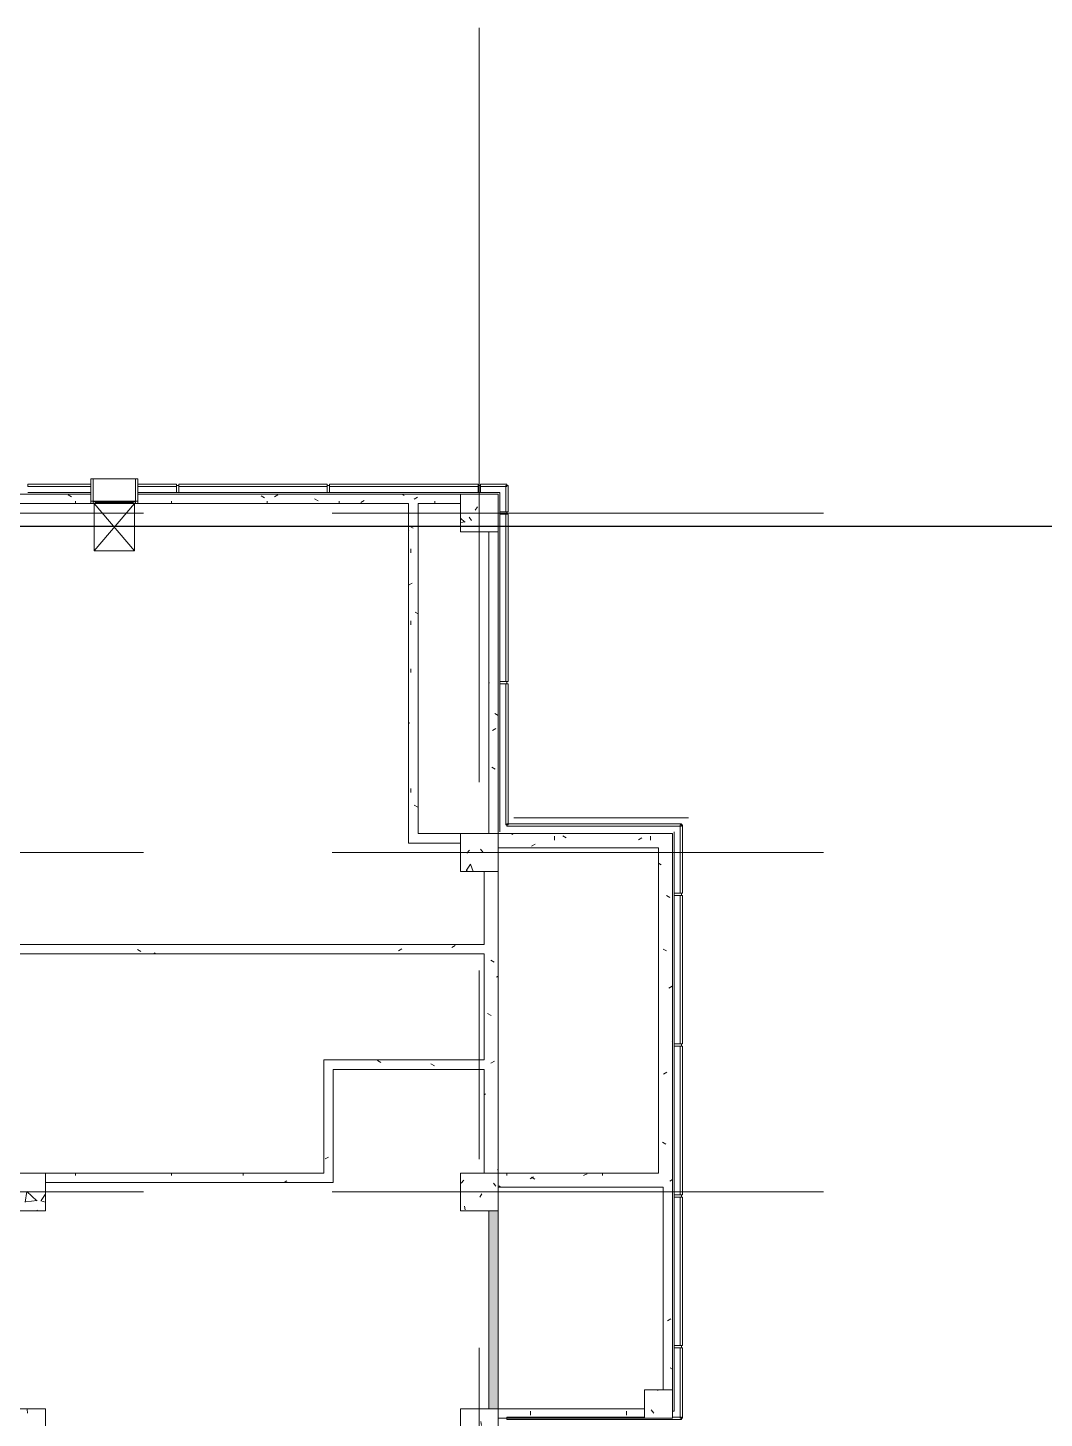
# Model space of a CAD drawing. Extents: x -15449 to 527173, y -170839 to 146543.
# Drawn here: x 215569 to 237124, y -41250 to -11757 of the extents above; entities that cross this region are included whole.
import ezdxf

# ---------------------------------------------------------------- set-up
doc = ezdxf.new("R2010")
doc.units = 0
doc.header["$LTSCALE"] = 8
for name, pattern in [('Access Line', [382.3, 250, -132.3]), ('Centre', [7937.5, 1587.5, -1190.625, 3968.75, -1190.625]), ('IDA - Grid Line', [3500, 2000, -500, 500, -500])]:
    doc.linetypes.add(name, pattern=pattern)
doc.layers.add('1', color=1, linetype='CONTINUOUS')
for name, color, linetype, lineweight in [('A-_ANOTGRID_E', 7, 'CONTINUOUS', 9), ('A-_CLAD----_E', 7, 'CONTINUOUS', 9), ('A-_CLAD----_E1', 7, 'CONTINUOUS', 9), ('A-_WALL----_E', 7, 'CONTINUOUS', 9), ('A-_WALL----_H', 7, 'CONTINUOUS', 9), ('A-_WIND----_E', 7, 'CONTINUOUS', 9), ('A-COLN----_E', 7, 'CONTINUOUS', 9), ('A-COLN----_E1', 7, 'CONTINUOUS', 9)]:
    doc.layers.add(name, color=color, linetype=linetype, lineweight=lineweight)
pattern_1 = [(270, (-100412.25, 810307.36), (508, -2032), [83.82, -1440.18, 83.82, -1440.18, -8128]), (270, (-100412.25, 810307.36), (508, -2032), [-3048, 83.82, -2964.18, 83.82, -1440.18, -3556]), (270, (-100412.25, 810307.36), (508, -2032), [-7620, 83.82, -932.18, 83.82, -2456.18]), (30, (-100158.25, 809545.36), (1505.76362, 1455.9409), [83.82, -1440.18, 83.82, -1440.18, -8128]), (30, (-100158.25, 809545.36), (1505.76362, 1455.9409), [-3048, 83.82, -2964.18, 83.82, -1440.18, -3556]), (30, (-100158.25, 809545.36), (1505.76362, 1455.9409), [-7620, 83.82, -932.18, 83.82, -2456.18]), (150, (-99142.25, 809291.36), (-2013.76362, 576.0591), [83.82, -1440.18, 83.82, -1440.18, -8128]), (150, (-99142.25, 809291.36), (-2013.76362, 576.0591), [-3048, 83.82, -2964.18, 83.82, -1440.18, -3556]), (150, (-99142.25, 809291.36), (-2013.76362, 576.0591), [-7620, 83.82, -932.18, 83.82, -2456.18])]

# ---------------------------------------------------------------- blocks, each defined once
blk = doc.blocks.new('IDA - Rectangle Column - 800W X 800D-V16-PH1 LEVEL 3 - PROBE')
at = {"layer": 'A-COLN----_E1', "true_color": 0xaaaaaa}
h = blk.add_hatch(dxfattribs=at)
h.set_pattern_fill('FP_18', color=253, style=0, pattern_type=2)
h.set_pattern_definition([(320, (-325556.1, 851757.2), (-159.3907, -1821.8403), [190.5, -2095.5]), (265, (-325556.1, 851757.2), (1910.5674, 352.428), [152.4, -1676.4]), (10.451, (-325569.4, 851605.4), (1751.166, -1469.4262), [161.9, -1780.901]), (316.184, (-325048.1, 851757.2), (-420.428, -2710.791), [285.75, -3143.25]), (6.636, (-325083.2, 851531.3), (2474.276, -2374.0256), [242.85, -2671.351]), (261.184, (-325048, 851757.2), (2474.2525, -2374.05), [228.6, -2514.6]), (291, (-325175.1, 851503.2), (-1022.6516, -1516.1442), [190.5, -2095.5]), (236, (-325175.1, 851503.2), (1841.8805, -618.021), [152.4, -1676.4]), (341.451, (-325260.3, 851376.8), (819.2124, -2134.1713), [161.9, -1780.901]), (307.5, (-325556.1, 851757.2), (845.5504, -30.88603), [83.82, -1572.26, 83.82, -3300.73]), (307.5, (-325556.1, 851757.2), (845.5504, -30.88603), [-1739.9, -1617.98, 83.82, -1598.93]), (277.5, (-325556.1, 851757.2), (1001.80575, -668.1966), [83.82, -886.46, 83.82, -2175.51]), (277.5, (-325556.1, 851757.2), (1001.80575, -668.1966), [-1054.1, -1534.16, 83.82, -557.53]), (237.5, (-325556.1, 852323.6), (-57.2896, -1355.9093), [83.82, -551.18, 83.82, -4526.28]), (237.5, (-325556.1, 852323.6), (-57.2896, -1355.9093), [-718.82, -1897.38, 83.82, -2545.08]), (227.5, (-325556.1, 852577.6), (254.2664, -1481.2932), [83.82, -741.68, 83.82, -3098.8]), (227.5, (-325556.1, 852577.6), (254.2664, -1481.2932), [-909.32, -1231.9, 83.82, -1783.08])])
h.paths.add_polyline_path([(-400, -400), (400, -400), (400, 400), (-400, 400)])
at = {"layer": 'A-COLN----_E', "color": 253, "true_color": 0xaaaaaa}
for p, q in [((400, 400), (-400, 400)), ((-400, 400), (-400, -400)), ((400, -400), (400, 400)), ((-400, -400), (400, -400))]:
    blk.add_line(p, q, dxfattribs=at)
blk = doc.blocks.new('IDA - Rectangle Column - 800W X 800D-V17-PH1 LEVEL 3 - PROBE')
at = {"layer": 'A-COLN----_E1', "true_color": 0xaaaaaa}
h = blk.add_hatch(dxfattribs=at)
h.set_pattern_fill('FP_19', color=253, style=0, pattern_type=2)
h.set_pattern_definition([(320, (-325556.1, 846757.2), (-159.3907, -1821.8403), [190.5, -2095.5]), (265, (-325556.1, 846757.2), (1910.5674, 352.428), [152.4, -1676.4]), (10.451, (-325569.4, 846605.4), (1751.166, -1469.4262), [161.9, -1780.901]), (316.184, (-325048.1, 846757.2), (-420.428, -2710.791), [285.75, -3143.25]), (6.636, (-325083.2, 846531.3), (2474.276, -2374.0256), [242.85, -2671.351]), (261.184, (-325048, 846757.2), (2474.2525, -2374.05), [228.6, -2514.6]), (291, (-325175.1, 846503.2), (-1022.6516, -1516.1442), [190.5, -2095.5]), (236, (-325175.1, 846503.2), (1841.8805, -618.021), [152.4, -1676.4]), (341.451, (-325260.3, 846376.8), (819.2124, -2134.1713), [161.9, -1780.901]), (307.5, (-325556.1, 846757.2), (845.5504, -30.88603), [83.82, -1572.26, 83.82, -3300.73]), (307.5, (-325556.1, 846757.2), (845.5504, -30.88603), [-1739.9, -1617.98, 83.82, -1598.93]), (277.5, (-325556.1, 846757.2), (1001.80575, -668.1966), [83.82, -886.46, 83.82, -2175.51]), (277.5, (-325556.1, 846757.2), (1001.80575, -668.1966), [-1054.1, -1534.16, 83.82, -557.53]), (237.5, (-325556.1, 847323.6), (-57.2896, -1355.9093), [83.82, -551.18, 83.82, -4526.28]), (237.5, (-325556.1, 847323.6), (-57.2896, -1355.9093), [-718.82, -1897.38, 83.82, -2545.08]), (227.5, (-325556.1, 847577.6), (254.2664, -1481.2932), [83.82, -741.68, 83.82, -3098.8]), (227.5, (-325556.1, 847577.6), (254.2664, -1481.2932), [-909.32, -1231.9, 83.82, -1783.08])])
h.paths.add_polyline_path([(-400, 400), (-400, -400), (400, -400), (400, 400)])
at = {"layer": 'A-COLN----_E', "color": 253, "true_color": 0xaaaaaa}
for p, q in [((400, 400), (-400, 400)), ((-400, 400), (-400, -400)), ((400, -400), (400, 400)), ((-400, -400), (400, -400))]:
    blk.add_line(p, q, dxfattribs=at)
blk = doc.blocks.new('IDA - Rectangle Column - 800W X 800D-V18-PH1 LEVEL 3 - PROBE')
at = {"layer": 'A-COLN----_E1', "true_color": 0xaaaaaa}
h = blk.add_hatch(dxfattribs=at)
h.set_pattern_fill('FP_20', color=253, style=0, pattern_type=2)
h.set_pattern_definition([(320, (-325556.1, 839557.2), (-159.3907, -1821.8403), [190.5, -2095.5]), (265, (-325556.1, 839557.2), (1910.5674, 352.428), [152.4, -1676.4]), (10.451, (-325569.4, 839405.4), (1751.166, -1469.4262), [161.9, -1780.901]), (316.184, (-325048.1, 839557.2), (-420.428, -2710.791), [285.75, -3143.25]), (6.636, (-325083.2, 839331.3), (2474.276, -2374.0256), [242.85, -2671.351]), (261.184, (-325048, 839557.2), (2474.2525, -2374.05), [228.6, -2514.6]), (291, (-325175.1, 839303.2), (-1022.6516, -1516.1442), [190.5, -2095.5]), (236, (-325175.1, 839303.2), (1841.8805, -618.021), [152.4, -1676.4]), (341.451, (-325260.3, 839176.8), (819.2124, -2134.1713), [161.9, -1780.901]), (307.5, (-325556.1, 839557.2), (845.5504, -30.88603), [83.82, -1572.26, 83.82, -3300.73]), (307.5, (-325556.1, 839557.2), (845.5504, -30.88603), [-1739.9, -1617.98, 83.82, -1598.93]), (277.5, (-325556.1, 839557.2), (1001.80575, -668.1966), [83.82, -886.46, 83.82, -2175.51]), (277.5, (-325556.1, 839557.2), (1001.80575, -668.1966), [-1054.1, -1534.16, 83.82, -557.53]), (237.5, (-325556.1, 840123.6), (-57.2896, -1355.9093), [83.82, -551.18, 83.82, -4526.28]), (237.5, (-325556.1, 840123.6), (-57.2896, -1355.9093), [-718.82, -1897.38, 83.82, -2545.08]), (227.5, (-325556.1, 840377.6), (254.2664, -1481.2932), [83.82, -741.68, 83.82, -3098.8]), (227.5, (-325556.1, 840377.6), (254.2664, -1481.2932), [-909.32, -1231.9, 83.82, -1783.08])])
h.paths.add_polyline_path([(-400, -400), (400, -400), (400, 400), (-400, 400)])
at = {"layer": 'A-COLN----_E', "color": 253, "true_color": 0xaaaaaa}
for p, q in [((400, 400), (-400, 400)), ((-400, 400), (-400, -400)), ((400, -400), (400, 400)), ((-400, -400), (400, -400))]:
    blk.add_line(p, q, dxfattribs=at)
blk = doc.blocks.new('IDA - Rectangle Column - 800W X 800D-V19-PH1 LEVEL 3 - PROBE')
at = {"layer": 'A-COLN----_E1', "true_color": 0xaaaaaa}
h = blk.add_hatch(dxfattribs=at)
h.set_pattern_fill('FP_21', color=253, style=0, pattern_type=2)
h.set_pattern_definition([(320, (-325556.1, 832357.2), (-159.3907, -1821.8403), [190.5, -2095.5]), (265, (-325556.1, 832357.2), (1910.5674, 352.428), [152.4, -1676.4]), (10.451, (-325569.4, 832205.4), (1751.166, -1469.4262), [161.9, -1780.901]), (316.184, (-325048.1, 832357.2), (-420.428, -2710.791), [285.75, -3143.25]), (6.636, (-325083.2, 832131.3), (2474.276, -2374.0256), [242.85, -2671.351]), (261.184, (-325048, 832357.2), (2474.2525, -2374.05), [228.6, -2514.6]), (291, (-325175.1, 832103.2), (-1022.6516, -1516.1442), [190.5, -2095.5]), (236, (-325175.1, 832103.2), (1841.8805, -618.021), [152.4, -1676.4]), (341.451, (-325260.3, 831976.8), (819.2124, -2134.1713), [161.9, -1780.901]), (307.5, (-325556.1, 832357.2), (845.5504, -30.88603), [83.82, -1572.26, 83.82, -3300.73]), (307.5, (-325556.1, 832357.2), (845.5504, -30.88603), [-1739.9, -1617.98, 83.82, -1598.93]), (277.5, (-325556.1, 832357.2), (1001.80575, -668.1966), [83.82, -886.46, 83.82, -2175.51]), (277.5, (-325556.1, 832357.2), (1001.80575, -668.1966), [-1054.1, -1534.16, 83.82, -557.53]), (237.5, (-325556.1, 832923.6), (-57.2896, -1355.9093), [83.82, -551.18, 83.82, -4526.28]), (237.5, (-325556.1, 832923.6), (-57.2896, -1355.9093), [-718.82, -1897.38, 83.82, -2545.08]), (227.5, (-325556.1, 833177.6), (254.2664, -1481.2932), [83.82, -741.68, 83.82, -3098.8]), (227.5, (-325556.1, 833177.6), (254.2664, -1481.2932), [-909.32, -1231.9, 83.82, -1783.08])])
h.paths.add_polyline_path([(-400, -400), (400, -400), (400, 400), (-400, 400)])
at = {"layer": 'A-COLN----_E', "color": 253, "true_color": 0xaaaaaa}
for p, q in [((400, 400), (-400, 400)), ((-400, 400), (-400, -400)), ((400, -400), (400, 400)), ((-400, -400), (400, -400))]:
    blk.add_line(p, q, dxfattribs=at)
blk = doc.blocks.new('IDA - Rectangle Column - 800W X 800D-V22-PH1 LEVEL 3 - PROBE')
at = {"layer": 'A-COLN----_E1', "true_color": 0xaaaaaa}
h = blk.add_hatch(dxfattribs=at)
h.set_pattern_fill('FP_24', color=253, style=0, pattern_type=2)
h.set_pattern_definition([(320, (-315956.1, 846757.2), (-159.3907, -1821.8403), [190.5, -2095.5]), (265, (-315956.1, 846757.2), (1910.5674, 352.428), [152.4, -1676.4]), (10.451, (-315969.4, 846605.4), (1751.166, -1469.4262), [161.9, -1780.901]), (316.184, (-315448.1, 846757.2), (-420.428, -2710.791), [285.75, -3143.25]), (6.636, (-315483.2, 846531.3), (2474.276, -2374.0256), [242.85, -2671.351]), (261.184, (-315448, 846757.2), (2474.2525, -2374.05), [228.6, -2514.6]), (291, (-315575.1, 846503.2), (-1022.6516, -1516.1442), [190.5, -2095.5]), (236, (-315575.1, 846503.2), (1841.8805, -618.021), [152.4, -1676.4]), (341.451, (-315660.3, 846376.8), (819.2124, -2134.1713), [161.9, -1780.901]), (307.5, (-315956.1, 846757.2), (845.5504, -30.88603), [83.82, -1572.26, 83.82, -3300.73]), (307.5, (-315956.1, 846757.2), (845.5504, -30.88603), [-1739.9, -1617.98, 83.82, -1598.93]), (277.5, (-315956.1, 846757.2), (1001.80575, -668.1966), [83.82, -886.46, 83.82, -2175.51]), (277.5, (-315956.1, 846757.2), (1001.80575, -668.1966), [-1054.1, -1534.16, 83.82, -557.53]), (237.5, (-315956.1, 847323.6), (-57.2896, -1355.9093), [83.82, -551.18, 83.82, -4526.28]), (237.5, (-315956.1, 847323.6), (-57.2896, -1355.9093), [-718.82, -1897.38, 83.82, -2545.08]), (227.5, (-315956.1, 847577.6), (254.2664, -1481.2932), [83.82, -741.68, 83.82, -3098.8]), (227.5, (-315956.1, 847577.6), (254.2664, -1481.2932), [-909.32, -1231.9, 83.82, -1783.08])])
h.paths.add_polyline_path([(-400, -400), (400, -400), (400, 400), (-400, 400), (-400, 262)])
at = {"layer": 'A-COLN----_E', "color": 253, "true_color": 0xaaaaaa}
for p, q in [((400, 400), (-400, 400)), ((-400, 400), (-400, -400)), ((400, -400), (400, 400)), ((-400, -400), (400, -400))]:
    blk.add_line(p, q, dxfattribs=at)
blk = doc.blocks.new('IDA - Rectangle Column - 800W X 800D-V23-PH1 LEVEL 3 - PROBE')
at = {"layer": 'A-COLN----_E1', "true_color": 0xaaaaaa}
h = blk.add_hatch(dxfattribs=at)
h.set_pattern_fill('FP_25', color=253, style=0, pattern_type=2)
h.set_pattern_definition([(320, (-315956.1, 851757.2), (-159.3907, -1821.8403), [190.5, -2095.5]), (265, (-315956.1, 851757.2), (1910.5674, 352.428), [152.4, -1676.4]), (10.451, (-315969.4, 851605.4), (1751.166, -1469.4262), [161.9, -1780.901]), (316.184, (-315448.1, 851757.2), (-420.428, -2710.791), [285.75, -3143.25]), (6.636, (-315483.2, 851531.3), (2474.276, -2374.0256), [242.85, -2671.351]), (261.184, (-315448, 851757.2), (2474.2525, -2374.05), [228.6, -2514.6]), (291, (-315575.1, 851503.2), (-1022.6516, -1516.1442), [190.5, -2095.5]), (236, (-315575.1, 851503.2), (1841.8805, -618.021), [152.4, -1676.4]), (341.451, (-315660.3, 851376.8), (819.2124, -2134.1713), [161.9, -1780.901]), (307.5, (-315956.1, 851757.2), (845.5504, -30.88603), [83.82, -1572.26, 83.82, -3300.73]), (307.5, (-315956.1, 851757.2), (845.5504, -30.88603), [-1739.9, -1617.98, 83.82, -1598.93]), (277.5, (-315956.1, 851757.2), (1001.80575, -668.1966), [83.82, -886.46, 83.82, -2175.51]), (277.5, (-315956.1, 851757.2), (1001.80575, -668.1966), [-1054.1, -1534.16, 83.82, -557.53]), (237.5, (-315956.1, 852323.6), (-57.2896, -1355.9093), [83.82, -551.18, 83.82, -4526.28]), (237.5, (-315956.1, 852323.6), (-57.2896, -1355.9093), [-718.82, -1897.38, 83.82, -2545.08]), (227.5, (-315956.1, 852577.6), (254.2664, -1481.2932), [83.82, -741.68, 83.82, -3098.8]), (227.5, (-315956.1, 852577.6), (254.2664, -1481.2932), [-909.32, -1231.9, 83.82, -1783.08])])
h.paths.add_polyline_path([(-400, -400), (400, -400), (400, 400), (-400, 400)])
at = {"layer": 'A-COLN----_E', "color": 253, "true_color": 0xaaaaaa}
for p, q in [((400, 400), (-400, 400)), ((-400, 400), (-400, -400)), ((400, -400), (400, 400)), ((-400, -400), (400, -400))]:
    blk.add_line(p, q, dxfattribs=at)
blk = doc.blocks.new('IDA - Rectangle Column - 600W X 600D-9805182-PH1 LEVEL 3 - PROBE')
at = {"layer": 'A-COLN----_E1', "true_color": 0xaaaaaa}
h = blk.add_hatch(dxfattribs=at)
h.set_pattern_fill('FP_56', color=253, style=0, pattern_type=2)
h.set_pattern_definition([(320, (-329356.1, 851257.2), (-159.3907, -1821.8403), [190.5, -2095.5]), (265, (-329356.1, 851257.2), (1910.5674, 352.428), [152.4, -1676.4]), (10.451, (-329369.4, 851105.4), (1751.166, -1469.4262), [161.9, -1780.901]), (316.184, (-328848.1, 851257.2), (-420.428, -2710.791), [285.75, -3143.25]), (6.636, (-328883.2, 851031.3), (2474.276, -2374.0256), [242.85, -2671.351]), (261.184, (-328848, 851257.2), (2474.2525, -2374.05), [228.6, -2514.6]), (291, (-328975.1, 851003.2), (-1022.6516, -1516.1442), [190.5, -2095.5]), (236, (-328975.1, 851003.2), (1841.8805, -618.021), [152.4, -1676.4]), (341.451, (-329060.3, 850876.8), (819.2124, -2134.1713), [161.9, -1780.901]), (307.5, (-329356.1, 851257.2), (845.5504, -30.88603), [83.82, -1572.26, 83.82, -3300.73]), (307.5, (-329356.1, 851257.2), (845.5504, -30.88603), [-1739.9, -1617.98, 83.82, -1598.93]), (277.5, (-329356.1, 851257.2), (1001.80575, -668.1966), [83.82, -886.46, 83.82, -2175.51]), (277.5, (-329356.1, 851257.2), (1001.80575, -668.1966), [-1054.1, -1534.16, 83.82, -557.53]), (237.5, (-329356.1, 851823.6), (-57.2896, -1355.9093), [83.82, -551.18, 83.82, -4526.28]), (237.5, (-329356.1, 851823.6), (-57.2896, -1355.9093), [-718.82, -1897.38, 83.82, -2545.08]), (227.5, (-329356.1, 852077.6), (254.2664, -1481.2932), [83.82, -741.68, 83.82, -3098.8]), (227.5, (-329356.1, 852077.6), (254.2664, -1481.2932), [-909.32, -1231.9, 83.82, -1783.08])])
h.paths.add_polyline_path([(-300, -300), (300, -300), (300, 300), (-300, 300)])
at = {"layer": 'A-COLN----_E', "color": 253, "true_color": 0xaaaaaa}
for p, q in [((300, 300), (-300, 300)), ((-300, 300), (-300, -300)), ((300, -300), (300, 300)), ((-300, -300), (300, -300))]:
    blk.add_line(p, q, dxfattribs=at)
blk = doc.blocks.new('Aluminium Window - 1000L X 1000H - FAP-02 - 2HR-V58-PH1 LEVEL 3 - PROBE')
at = {"layer": 'A-_WIND----_E', "color": 253, "true_color": 0xaaaaaa}
for p, q in [((-495, 425), (-495, 310)), ((-445, 425), (-495, 425)), ((-445, -50), (-445, 425)), ((455, 425), (-445, 425)), ((505, 425), (455, 425)), ((455, 425), (455, -50)), ((505, 310), (505, 425)), ((-495, 260), (-495, 100)), ((505, 100), (505, 260)), ((-445, -50), (-492, -50)), ((-492, -50), (-445, -50)), ((-492, -100), (-445, -100)), ((-445, -65), (-445, -50)), ((455, -50), (-445, -50)), ((-445, -50), (455, -50)), ((-445, -65), (-445, -100)), ((-395, -65), (-445, -65)), ((-445, -100), (-395, -100)), ((405, -65), (-395, -65)), ((-395, -100), (-395, -65)), ((405, -79), (-395, -79)), ((-395, -79), (-395, -87)), ((-395, -87), (405, -87)), ((-395, -100), (405, -100)), ((455, -65), (405, -65)), ((405, -65), (405, -100)), ((405, -87), (405, -79)), ((405, -100), (455, -100)), ((505, -50), (455, -50)), ((455, -50), (455, -65)), ((455, -50), (505, -50)), ((455, -100), (455, -65)), ((455, -100), (505, -100))]:
    blk.add_line(p, q, dxfattribs=at)
at = {"layer": 'A-_WIND----_E', "color": 253, "linetype": 'Centre', "true_color": 0xaaaaaa}
for p, q in [((-495, 425), (505, 425)), ((-74, 425), (-390, 425))]:
    blk.add_line(p, q, dxfattribs=at)
at = {"layer": 'A-_WIND----_E', "color": 253, "linetype": 'Access Line', "true_color": 0xaaaaaa}
for p, q in [((-420, -1100), (-420, -100)), ((-420, -100), (430, -1100)), ((-420, -1100), (430, -100)), ((430, -1100), (430, -100)), ((-420, -1100), (430, -1100))]:
    blk.add_line(p, q, dxfattribs=at)
blk = doc.blocks.new('System Panel - AlumPanelClad-White-10001330-PH1 LEVEL 3 - PROBE')
at = {"layer": 'A-_CLAD----_E', "color": 253, "true_color": 0xaaaaaa}
for p, q in [((1065, 25), (-1850, 25)), ((-1850, 25), (-1850, -25)), ((1850, 25), (1665, 25)), ((1850, -25), (1850, 25)), ((-1850, -25), (1850, -25))]:
    blk.add_line(p, q, dxfattribs=at)
blk = doc.blocks.new('Rectangular Mullion - groove center-10012004-PH1 LEVEL 3 - PROBE')
at = {"layer": 'A-_CLAD----_E1', "color": 253, "true_color": 0xaaaaaa}
blk.add_line((851407, 329691), (851407, 329656), dxfattribs=at)
blk = doc.blocks.new('System Panel - AlumPanelClad-White-10012010-PH1 LEVEL 3 - PROBE')
at = {"layer": 'A-_CLAD----_E', "color": 253, "true_color": 0xaaaaaa}
for p, q in [((745, 25), (-745, 25)), ((-745, 25), (-745, -25)), ((745, -25), (745, 25)), ((-745, -25), (745, -25))]:
    blk.add_line(p, q, dxfattribs=at)
blk = doc.blocks.new('Rectangular Mullion - groove center-10012005-PH1 LEVEL 3 - PROBE')
at = {"layer": 'A-_CLAD----_E1', "color": 253, "true_color": 0xaaaaaa}
blk.add_line((850067, 329691), (851407, 329691), dxfattribs=at)
blk = doc.blocks.new('System Panel - AlumPanelClad-White-10000757-PH1 LEVEL 3 - PROBE')
at = {"layer": 'A-_CLAD----_E', "color": 253, "true_color": 0xaaaaaa}
for p, q in [((1850, 25), (-1850, 25)), ((-1850, 25), (-1850, -25)), ((1850, -25), (1850, 25)), ((-1850, -25), (1850, -25))]:
    blk.add_line(p, q, dxfattribs=at)
blk = doc.blocks.new('Rectangular Mullion - groove center-10013415-PH1 LEVEL 3 - PROBE')
at = {"layer": 'A-_CLAD----_E1', "color": 253, "true_color": 0xaaaaaa}
blk.add_line((838822, 326291), (838822, 329991), dxfattribs=at)
blk = doc.blocks.new('System Panel - AlumPanelClad-White-10013422-PH1 LEVEL 3 - PROBE')
at = {"layer": 'A-_CLAD----_E', "color": 253, "true_color": 0xaaaaaa}
for p, q in [((1495, 25), (-1495, 25)), ((-1495, 25), (-1495, -25)), ((1495, -25), (1495, 25)), ((-1495, -25), (1495, -25))]:
    blk.add_line(p, q, dxfattribs=at)
blk = doc.blocks.new('Rectangular Mullion - groove center-10013417-PH1 LEVEL 3 - PROBE')
at = {"layer": 'A-_CLAD----_E1', "color": 253, "true_color": 0xaaaaaa}
blk.add_line((835982, 325991), (839122, 325991), dxfattribs=at)
blk = doc.blocks.new('System Panel - AlumPanelClad-White-10021056-PH1 LEVEL 3 - PROBE')
at = {"layer": 'A-_CLAD----_E', "color": 253, "true_color": 0xaaaaaa}
for p, q in [((280, 25), (-280, 25)), ((-280, 25), (-280, -25)), ((280, -25), (280, 25)), ((-280, -25), (280, -25))]:
    blk.add_line(p, q, dxfattribs=at)
blk = doc.blocks.new('Rectangular Mullion - groove center-10021053-PH1 LEVEL 3 - PROBE')
at = {"layer": 'A-_CLAD----_E1', "color": 253, "true_color": 0xaaaaaa}
blk.add_line((831922, 325581), (831922, 325991), dxfattribs=at)
blk = doc.blocks.new('System Panel - AlumPanelClad-White-10005328-PH1 LEVEL 3 - PROBE')
at = {"layer": 'A-_CLAD----_E', "color": 253, "true_color": 0xaaaaaa}
for p, q in [((1575, 25), (-1575, 25)), ((-1575, 25), (-1575, -25)), ((1575, -25), (1575, 25)), ((-1575, -25), (1575, -25))]:
    blk.add_line(p, q, dxfattribs=at)
blk = doc.blocks.new('Rectangular Mullion - groove center-10005325-PH1 LEVEL 3 - PROBE')
at = {"layer": 'A-_CLAD----_E1', "color": 253, "true_color": 0xaaaaaa}
blk.add_line((846867, 329691), (850017, 329691), dxfattribs=at)
blk = doc.blocks.new('Rectangular Mullion - groove center-9997094-PH1 LEVEL 3 - PROBE')
at = {"layer": 'A-_CLAD----_E1', "color": 253, "true_color": 0xaaaaaa}
for p, q in [((-25, -150), (-25, 0)), ((-25, 0), (25, 0)), ((25, 0), (25, -150)), ((25, -150), (-25, -150))]:
    blk.add_line(p, q, dxfattribs=at)
blk = doc.blocks.new('System Panel - AlumPanelClad-White-10007495-PH1 LEVEL 3 - PROBE')
at = {"layer": 'A-_CLAD----_E', "color": 253, "true_color": 0xaaaaaa}
for p, q in [((1775, 25), (-1775, 25)), ((-1775, 25), (-1775, -25)), ((1775, -25), (1775, 25)), ((-1775, -25), (1775, -25))]:
    blk.add_line(p, q, dxfattribs=at)
blk = doc.blocks.new('Rectangular Mullion - groove center-10007492-PH1 LEVEL 3 - PROBE')
at = {"layer": 'A-_CLAD----_E1', "color": 253, "true_color": 0xaaaaaa}
blk.add_line((931882, 325991), (935432, 325991), dxfattribs=at)
blk = doc.blocks.new('System Panel - AlumPanelClad-White-10013404-PH1 LEVEL 3 - PROBE')
at = {"layer": 'A-_CLAD----_E', "color": 253, "true_color": 0xaaaaaa}
for p, q in [((723, 25), (-723, 25)), ((-723, 25), (-723, -25)), ((723, -25), (723, 25)), ((-723, -25), (723, -25))]:
    blk.add_line(p, q, dxfattribs=at)
blk = doc.blocks.new('Rectangular Mullion - groove center-10013402-PH1 LEVEL 3 - PROBE')
at = {"layer": 'A-_CLAD----_E1', "color": 253, "true_color": 0xaaaaaa}
blk.add_line((839122, 329691), (840417, 329691), dxfattribs=at)
blk = doc.blocks.new('System Panel - AlumPanelClad-White-10013864-PH1 LEVEL 3 - PROBE')
at = {"layer": 'A-_CLAD----_E', "color": 253, "true_color": 0xaaaaaa}
for p, q in [((280, 25), (-280, 25)), ((-280, 25), (-280, -25)), ((280, -25), (280, 25)), ((-280, -25), (280, -25))]:
    blk.add_line(p, q, dxfattribs=at)
blk = doc.blocks.new('Rectangular Mullion - groove center-10021132-PH1 LEVEL 3 - PROBE')
at = {"layer": 'A-_CLAD----_E1', "color": 253, "true_color": 0xaaaaaa}
blk.add_line((831922, 325991), (832332, 325991), dxfattribs=at)
blk = doc.blocks.new('System Panel - AlumPanelClad-White-10087131-PH1 LEVEL 3 - PROBE')
at = {"layer": 'A-_CLAD----_E', "color": 253, "true_color": 0xaaaaaa}
for p, q in [((-760, 25), (-1575, 25)), ((-1575, 25), (-1575, -25)), ((-760, -25), (-760, 25)), ((1575, 25), (240, 25)), ((240, 25), (240, -25)), ((1575, -25), (1575, 25)), ((-1575, -25), (-760, -25)), ((240, -25), (1575, -25))]:
    blk.add_line(p, q, dxfattribs=at)
blk = doc.blocks.new('Rectangular Mullion - groove center-10086793-PH1 LEVEL 3 - PROBE')
at = {"layer": 'A-_CLAD----_E1', "color": 253, "true_color": 0xaaaaaa}
blk.add_line((831922, 315981), (831922, 317316), dxfattribs=at)
blk = doc.blocks.new('Rectangular Mullion - groove center-10087119-PH1 LEVEL 3 - PROBE')
at = {"layer": 'A-_CLAD----_E1', "color": 253, "true_color": 0xaaaaaa}
blk.add_line((831922, 318316), (831922, 319131), dxfattribs=at)

msp = doc.modelspace()

# ---------------------------------------------------------------- hatches: boundary and pattern name
at = {"layer": 'A-_WALL----_H', "true_color": 0xd4d4d4}
h = msp.add_hatch(dxfattribs=at)
h.set_pattern_fill('FP_1', color=254, angle=-90, style=0, pattern_type=2)
h.set_pattern_definition(pattern_1)
h.paths.add_polyline_path([(200417.331, -21836.5925), (200417.331, -21849.8189), (205543.8697, -21849.8189), (205543.8697, -21649.8189), (200417.331, -21649.8189), (200417.331, -21749.8189)])
h.paths.add_polyline_path([(206343.8697, -21694.232), (206343.8697, -21849.8189), (216907.2504, -21849.8189), (216907.2504, -21649.8189), (206343.8697, -21649.8189)])
h.paths.add_polyline_path([(217903.8697, -21649.8189), (217903.8697, -21849.8189), (224743.8697, -21849.8189), (224743.8697, -21649.8189), (223612.6274, -21649.8189)])
h = msp.add_hatch(dxfattribs=at)
h.set_pattern_fill('FP_1', color=254, angle=-90, style=0, pattern_type=2)
h.set_pattern_definition(pattern_1)
h.paths.add_polyline_path([(223643.8697, -21849.8189), (223643.8697, -29049.8189), (223843.8697, -29049.8189), (223843.8697, -21849.8189)])
h = msp.add_hatch(dxfattribs=at)
h.set_pattern_fill('FP_1', color=254, angle=-90, style=0, pattern_type=2)
h.set_pattern_definition(pattern_1)
h.paths.add_polyline_path([(225343.8697, -27169.9036), (225343.8697, -28849.8189), (225543.8697, -28849.8189), (225543.8697, -22449.8189), (225343.8697, -22449.8189)])
h = msp.add_hatch(dxfattribs=at)
h.set_pattern_fill('FP_1', color=254, angle=-90, style=0, pattern_type=2)
h.set_pattern_definition(pattern_1)
h.paths.add_polyline_path([(225543.8697, -29149.8189), (228943.8697, -29149.8189), (228943.8697, -28849.8189), (225543.8697, -28849.8189)])
h = msp.add_hatch(dxfattribs=at)
h.set_pattern_fill('FP_1', color=254, angle=-90, style=0, pattern_type=2)
h.set_pattern_definition(pattern_1)
h.paths.add_polyline_path([(228943.8697, -36049.8189), (229243.8697, -36049.8189), (229243.8697, -28849.8189), (228943.8697, -28849.8189), (228943.8697, -29149.8189)])
h = msp.add_hatch(dxfattribs=at)
h.set_pattern_fill('FP_1', color=254, angle=-90, style=0, pattern_type=2)
h.set_pattern_definition(pattern_1)
h.paths.add_polyline_path([(225243.8697, -29649.8189), (225243.8697, -36049.8189), (225543.8697, -36049.8189), (225543.8697, -29649.8189)])
h = msp.add_hatch(dxfattribs=at)
h.set_pattern_fill('FP_1', color=254, angle=-90, style=0, pattern_type=2)
h.set_pattern_definition(pattern_1)
h.paths.add_polyline_path([(200443.8697, -31399.8207), (225243.8697, -31399.8207), (225243.8697, -31199.8207), (200443.8697, -31199.8207)])
h = msp.add_hatch(dxfattribs=at)
h.set_pattern_fill('FP_1', color=254, angle=-90, style=0, pattern_type=2)
h.set_pattern_definition(pattern_1)
h.paths.add_polyline_path([(221843.8697, -36049.8189), (222043.8697, -36049.8189), (222043.8697, -33649.8189), (221843.8697, -33649.8189)])
h = msp.add_hatch(dxfattribs=at)
h.set_pattern_fill('FP_1', color=254, angle=-90, style=0, pattern_type=2)
h.set_pattern_definition(pattern_1)
h.paths.add_polyline_path([(222043.8697, -33849.8189), (225243.8697, -33849.8189), (225243.8697, -33649.8189), (222043.8697, -33649.8189)])
h = msp.add_hatch(dxfattribs=at)
h.set_pattern_fill('FP_1', color=254, angle=-90, style=0, pattern_type=2)
h.set_pattern_definition(pattern_1)
h.paths.add_polyline_path([(215943.8697, -36188.1743), (215943.8697, -36249.8189), (222043.8697, -36249.8189), (222043.8697, -36049.8189), (215943.8697, -36049.8189)])
h = msp.add_hatch(dxfattribs=at)
h.set_pattern_fill('FP_1', color=254, angle=-90, style=0, pattern_type=2)
h.set_pattern_definition(pattern_1)
h.paths.add_polyline_path([(225543.8697, -36049.8189), (225543.8697, -36349.8189), (229243.8697, -36349.8189), (229243.8697, -36049.8189), (228943.8697, -36049.8189)])
h = msp.add_hatch(dxfattribs=at)
h.set_pattern_fill('FP_1', color=254, angle=-90, style=0, pattern_type=2)
h.set_pattern_definition(pattern_1)
h.paths.add_polyline_path([(229043.8082, -36349.8189), (229043.8082, -40649.8189), (229243.8082, -40649.8189), (229243.8082, -36349.8189)])
h = msp.add_hatch(dxfattribs=at)
h.set_pattern_fill('FP_1', color=254, angle=-90, style=0, pattern_type=2)
h.set_pattern_definition(pattern_1)
h.paths.add_polyline_path([(225343.8688, -127699.8189), (225343.8688, -128349.8189), (225543.8688, -128349.8189), (225543.8688, -127699.8189), (225443.8688, -127699.8189)])
h.paths.add_polyline_path([(225343.8688, -126703.1996), (225543.8688, -126703.1996), (225543.8688, -121949.8189), (225343.8688, -121949.8189), (225343.8688, -126370.8814)])
h.paths.add_polyline_path([(225343.8688, -129149.8189), (225343.8688, -132849.8189), (225543.8688, -132849.8189), (225543.8688, -129149.8189), (225517.7818, -129149.8189)])
h.paths.add_polyline_path([(225343.8688, -121149.8189), (225543.8688, -121149.8189), (225543.8688, -114749.8189), (225343.8688, -114749.8189)])
h.paths.add_polyline_path([(225343.8688, -105649.8189), (225343.8688, -106749.8189), (225543.8688, -106749.8189), (225543.8688, -105649.8189), (225443.8688, -105649.8189)])
h.paths.add_polyline_path([(225343.8688, -108334.3399), (225343.8688, -113949.8189), (225543.8688, -113949.8189), (225543.8688, -107549.8189), (225343.8688, -107549.8189)])
h.paths.add_polyline_path([(225343.8688, -104653.1996), (225543.8688, -104653.1996), (225543.8688, -100349.8189), (225343.8688, -100349.8189), (225343.8688, -103825.2046)])
h.paths.add_polyline_path([(225343.8688, -99549.8189), (225543.8688, -99549.8189), (225543.8688, -93149.8189), (225343.8688, -93149.8189), (225343.8688, -99316.0692)])
h.paths.add_polyline_path([(225343.8688, -92349.8189), (225543.8688, -92349.8189), (225543.8688, -87999.8189), (225343.8688, -87999.8189), (225343.8688, -90297.7985)])
h.paths.add_polyline_path([(225343.8688, -87003.1996), (225543.8688, -87003.1996), (225543.8688, -85949.8189), (225343.8688, -85949.8189)])
h.paths.add_polyline_path([(225343.8688, -85149.8189), (225543.8688, -85149.8189), (225543.8688, -78749.8189), (225343.8688, -78749.8189), (225343.8688, -81279.5278)])
h.paths.add_polyline_path([(225343.8688, -77949.8189), (225543.8688, -77949.8189), (225543.8688, -71549.8189), (225343.8688, -71549.8189), (225343.8688, -72261.2571)])
h.paths.add_polyline_path([(225343.8688, -70749.8189), (225543.8688, -70749.8189), (225543.8688, -68549.8193), (225343.8688, -68549.8193)])
h.paths.add_polyline_path([(225343.8688, -64349.8189), (225343.8688, -67553.2), (225543.8688, -67553.2), (225543.8688, -64349.8189), (225359.4192, -64349.8189)])
h.paths.add_polyline_path([(225343.8688, -63242.9864), (225343.8688, -63549.8189), (225543.8688, -63549.8189), (225543.8688, -57149.8189), (225343.8688, -57149.8189)])
h.paths.add_polyline_path([(225343.8688, -56349.8189), (225543.8688, -56349.8189), (225543.8688, -49949.8189), (225343.8688, -49949.8189), (225343.8688, -54224.7157)])
h.paths.add_polyline_path([(225343.8688, -41849.8189), (225343.8688, -45956.5803), (225543.8688, -45956.5803), (225543.8688, -41849.8189), (225518.3736, -41849.8189)])
h.paths.add_polyline_path([(225343.8688, -36849.8189), (225343.8688, -41049.8189), (225543.8688, -41049.8189), (225543.8688, -36849.8189), (225356.6348, -36849.8189)])
h.paths.add_polyline_path([(225343.8688, -49149.8189), (225543.8688, -49149.8189), (225543.8688, -46953.1996), (225343.8688, -46953.1996)])
h = msp.add_hatch(dxfattribs=at)
h.set_pattern_fill('FP_1', color=254, angle=-90, style=0, pattern_type=2)
h.set_pattern_definition(pattern_1)
h.paths.add_polyline_path([(225543.8697, -41049.8189), (225543.8697, -41249.8189), (228643.8082, -41249.8189), (228643.8082, -41049.8189)])

# ---------------------------------------------------------------- linework, layer by layer
at = {"layer": '1'}
msp.add_lwpolyline([(368682, -22338), (171314.1998, -22338), (171314.1998, -160078), (368682, -160078)], close=True, dxfattribs=at)
at = {"layer": 'A-_ANOTGRID_E', "color": 254, "linetype": 'IDA - Grid Line', "true_color": 0xd4d4d4}
for p, q in [((225143.8697, -11756.8385), (225143.8697, -168839.1445)), ((194020.0339, -22049.8189), (232440.7746, -22049.8189)), ((194020.0339, -29249.8189), (232440.7746, -29249.8189)), ((194020.0339, -36449.8189), (232440.7746, -36449.8189))]:
    msp.add_line(p, q, dxfattribs=at)
at = {"layer": 'A-_WALL----_E', "color": 253, "true_color": 0xaaaaaa}
for p, q in [((216907.2504, -21649.8189), (206343.8697, -21649.8189)), ((216907.2504, -21849.8189), (216907.2504, -21649.8189)), ((224743.8697, -21649.8189), (217903.8697, -21649.8189)), ((217903.8697, -21649.8189), (217903.8697, -21849.8189)), ((206343.8697, -21849.8189), (216907.2504, -21849.8189)), ((217903.8697, -21849.8189), (223643.8697, -21849.8189)), ((223643.8697, -21849.8189), (223643.8697, -29049.8189)), ((223843.8697, -21849.8189), (224743.8697, -21849.8189)), ((223843.8697, -28849.8189), (223843.8697, -21849.8189)), ((225343.8697, -22449.8189), (225343.8697, -28849.8189)), ((225543.8697, -28849.8189), (225543.8697, -22449.8189)), ((224743.8697, -28849.8189), (223843.8697, -28849.8189)), ((228943.8697, -28849.8189), (225543.8697, -28849.8189)), ((229243.8697, -28849.8189), (228943.8697, -28849.8189)), ((229243.8697, -36049.8189), (229243.8697, -28849.8189)), ((223643.8697, -29049.8189), (223843.8697, -29049.8189)), ((223843.8697, -29049.8189), (224743.8697, -29049.8189)), ((225543.8697, -29149.8189), (228943.8697, -29149.8189)), ((228943.8697, -29149.8189), (228943.8697, -36049.8189)), ((225243.8697, -29649.8189), (225243.8697, -31199.8207)), ((225543.8697, -36049.8189), (225543.8697, -29649.8189)), ((225243.8697, -31199.8207), (200443.8697, -31199.8207)), ((200443.8697, -31399.8207), (225243.8697, -31399.8207)), ((225243.8697, -31399.8207), (225243.8697, -33649.8189)), ((222043.8697, -33649.8189), (221843.8697, -33649.8189)), ((221843.8697, -33649.8189), (221843.8697, -36049.8189)), ((225243.8697, -33649.8189), (222043.8697, -33649.8189)), ((222043.8697, -36049.8189), (222043.8697, -33849.8189)), ((222043.8697, -33849.8189), (225243.8697, -33849.8189)), ((225243.8697, -33849.8189), (225243.8697, -36049.8189)), ((221843.8697, -36049.8189), (215943.8697, -36049.8189)), ((215943.8697, -36249.8189), (222043.8697, -36249.8189)), ((222043.8697, -36249.8189), (222043.8697, -36049.8189)), ((228943.8697, -36049.8189), (225543.8697, -36049.8189)), ((229243.8697, -36349.8189), (229243.8697, -36049.8189)), ((225543.8697, -36349.8189), (229043.8082, -36349.8189)), ((229043.8082, -36349.8189), (229043.8082, -40649.8189)), ((229243.8082, -40649.8189), (229243.8082, -36349.8189)), ((225343.8688, -36849.8189), (225343.8688, -41049.8189)), ((225543.8688, -41049.8189), (225543.8688, -36849.8189)), ((228643.8082, -41049.8189), (225543.8697, -41049.8189)), ((225543.8697, -41249.8189), (228643.8082, -41249.8189)), ((228643.8082, -41249.8189), (228643.8082, -41049.8189))]:
    msp.add_line(p, q, dxfattribs=at)

# ---------------------------------------------------------------- block references
at = {"layer": 'A-_CLAD----_E', "color": 253, "lineweight": 9, "true_color": 0xaaaaaa}
for name, p, rotation in [('System Panel - AlumPanelClad-White-10087131-PH1 LEVEL 3 - PROBE', (217143.8697, -21464.8209), 179.9999999999997), ('System Panel - AlumPanelClad-White-10005328-PH1 LEVEL 3 - PROBE', (220343.8697, -21464.8209), 179.9999999999997), ('System Panel - AlumPanelClad-White-10005328-PH1 LEVEL 3 - PROBE', (223543.8697, -21464.8209), 179.9999999999997), ('System Panel - AlumPanelClad-White-10021056-PH1 LEVEL 3 - PROBE', (225448.8697, -21464.8209), 179.9999999999997), ('System Panel - AlumPanelClad-White-10013864-PH1 LEVEL 3 - PROBE', (225728.8697, -21744.8199), 89.99999999999999), ('System Panel - AlumPanelClad-White-10007495-PH1 LEVEL 3 - PROBE', (225728.8697, -23849.8189), 89.99999999999999), ('System Panel - AlumPanelClad-White-10013422-PH1 LEVEL 3 - PROBE', (225728.8697, -27169.8189), 89.99999999999999), ('System Panel - AlumPanelClad-White-10000757-PH1 LEVEL 3 - PROBE', (227578.8697, -28664.8189), 180), ('System Panel - AlumPanelClad-White-10013404-PH1 LEVEL 3 - PROBE', (229428.8697, -29387.3189), 89.99999999999999), ('System Panel - AlumPanelClad-White-10005328-PH1 LEVEL 3 - PROBE', (229428.8697, -31734.8189), 89.99999999999999), ('System Panel - AlumPanelClad-White-10005328-PH1 LEVEL 3 - PROBE', (229428.8697, -34934.8189), 89.99999999999999), ('System Panel - AlumPanelClad-White-10005328-PH1 LEVEL 3 - PROBE', (229428.8697, -38134.8189), 89.99999999999999), ('System Panel - AlumPanelClad-White-10012010-PH1 LEVEL 3 - PROBE', (229428.8697, -40504.8189), 89.99999999999999)]:
    msp.add_blockref(name, p, dxfattribs=dict(at, rotation=rotation))
msp.add_blockref('System Panel - AlumPanelClad-White-10001330-PH1 LEVEL 3 - PROBE', (227578.864, -41249.8189), dxfattribs=at)
at = {"layer": 'A-_CLAD----_E1', "color": 253, "lineweight": 9, "true_color": 0xaaaaaa, "extrusion": (0, 0, -1)}
for p in [(-218743.8697, -21464.8209), (-221943.8697, -21464.8209), (-225143.8697, -21464.8209)]:
    msp.add_blockref('Rectangular Mullion - groove center-9997094-PH1 LEVEL 3 - PROBE', p, dxfattribs=at)
at = {"layer": 'A-_CLAD----_E1', "color": 253, "lineweight": 9, "true_color": 0xaaaaaa, "rotation": 270}
for name, p in [('Rectangular Mullion - groove center-10086793-PH1 LEVEL 3 - PROBE', (-100412.2486, 810307.3564)), ('Rectangular Mullion - groove center-10087119-PH1 LEVEL 3 - PROBE', (-100412.2486, 810307.3564)), ('Rectangular Mullion - groove center-10021053-PH1 LEVEL 3 - PROBE', (-100412.2486, 810307.3564)), ('Rectangular Mullion - groove center-10021132-PH1 LEVEL 3 - PROBE', (-100412.2486, 810307.3564)), ('Rectangular Mullion - groove center-10007492-PH1 LEVEL 3 - PROBE', (-100412.2373, 909807.3564)), ('Rectangular Mullion - groove center-10013417-PH1 LEVEL 3 - PROBE', (-100412.2486, 810307.3564)), ('Rectangular Mullion - groove center-10013415-PH1 LEVEL 3 - PROBE', (-100412.2486, 810307.3564)), ('Rectangular Mullion - groove center-10013402-PH1 LEVEL 3 - PROBE', (-100412.2486, 810307.3564)), ('Rectangular Mullion - groove center-10005325-PH1 LEVEL 3 - PROBE', (-100412.2486, 816707.3564)), ('Rectangular Mullion - groove center-10005325-PH1 LEVEL 3 - PROBE', (-100412.2486, 813507.3564)), ('Rectangular Mullion - groove center-10005325-PH1 LEVEL 3 - PROBE', (-100412.2486, 810307.3564)), ('Rectangular Mullion - groove center-10012005-PH1 LEVEL 3 - PROBE', (-100412.2486, 810307.3564)), ('Rectangular Mullion - groove center-10012004-PH1 LEVEL 3 - PROBE', (-100412.2486, 810307.3564))]:
    msp.add_blockref(name, p, dxfattribs=at)
at = {"layer": 'A-_CLAD----_E1', "color": 253, "lineweight": 9, "true_color": 0xaaaaaa}
for p in [(-628098.3055, -351305.9392), (-624898.3055, -351305.9392)]:
    msp.add_blockref('Rectangular Mullion - groove center-10005325-PH1 LEVEL 3 - PROBE', p, dxfattribs=at)
at = {"layer": 'A-_CLAD----_E1', "color": 253, "lineweight": 9, "true_color": 0xaaaaaa, "extrusion": (0, 0, -1), "rotation": 90.00000000000001}
for p in [(-225728.8697, -22049.8189), (-225728.8697, -25649.8189), (-229428.8697, -30134.8189), (-229428.8697, -33334.8189), (-229428.8697, -36534.8189), (-229428.8697, -39734.8189)]:
    msp.add_blockref('Rectangular Mullion - groove center-9997094-PH1 LEVEL 3 - PROBE', p, dxfattribs=at)
at = {"layer": 'A-_WIND----_E', "color": 253, "lineweight": 9, "true_color": 0xaaaaaa}
msp.add_blockref('Aluminium Window - 1000L X 1000H - FAP-02 - 2HR-V58-PH1 LEVEL 3 - PROBE', (217398.8697, -21749.8189), dxfattribs=at)
at = {"layer": 'A-COLN----_E1', "color": 253, "lineweight": 9, "true_color": 0xaaaaaa}
for name, p in [('IDA - Rectangle Column - 800W X 800D-V19-PH1 LEVEL 3 - PROBE', (225143.8697, -22049.8189)), ('IDA - Rectangle Column - 800W X 800D-V18-PH1 LEVEL 3 - PROBE', (225143.8697, -29249.8189)), ('IDA - Rectangle Column - 800W X 800D-V22-PH1 LEVEL 3 - PROBE', (215543.8697, -36449.8189)), ('IDA - Rectangle Column - 800W X 800D-V17-PH1 LEVEL 3 - PROBE', (225143.8697, -36449.8189)), ('IDA - Rectangle Column - 600W X 600D-9805182-PH1 LEVEL 3 - PROBE', (228943.8697, -40949.8189)), ('IDA - Rectangle Column - 800W X 800D-V23-PH1 LEVEL 3 - PROBE', (215543.8697, -41449.8189)), ('IDA - Rectangle Column - 800W X 800D-V16-PH1 LEVEL 3 - PROBE', (225143.8697, -41449.8189))]:
    msp.add_blockref(name, p, dxfattribs=at)

doc.saveas('drawing.dxf')
